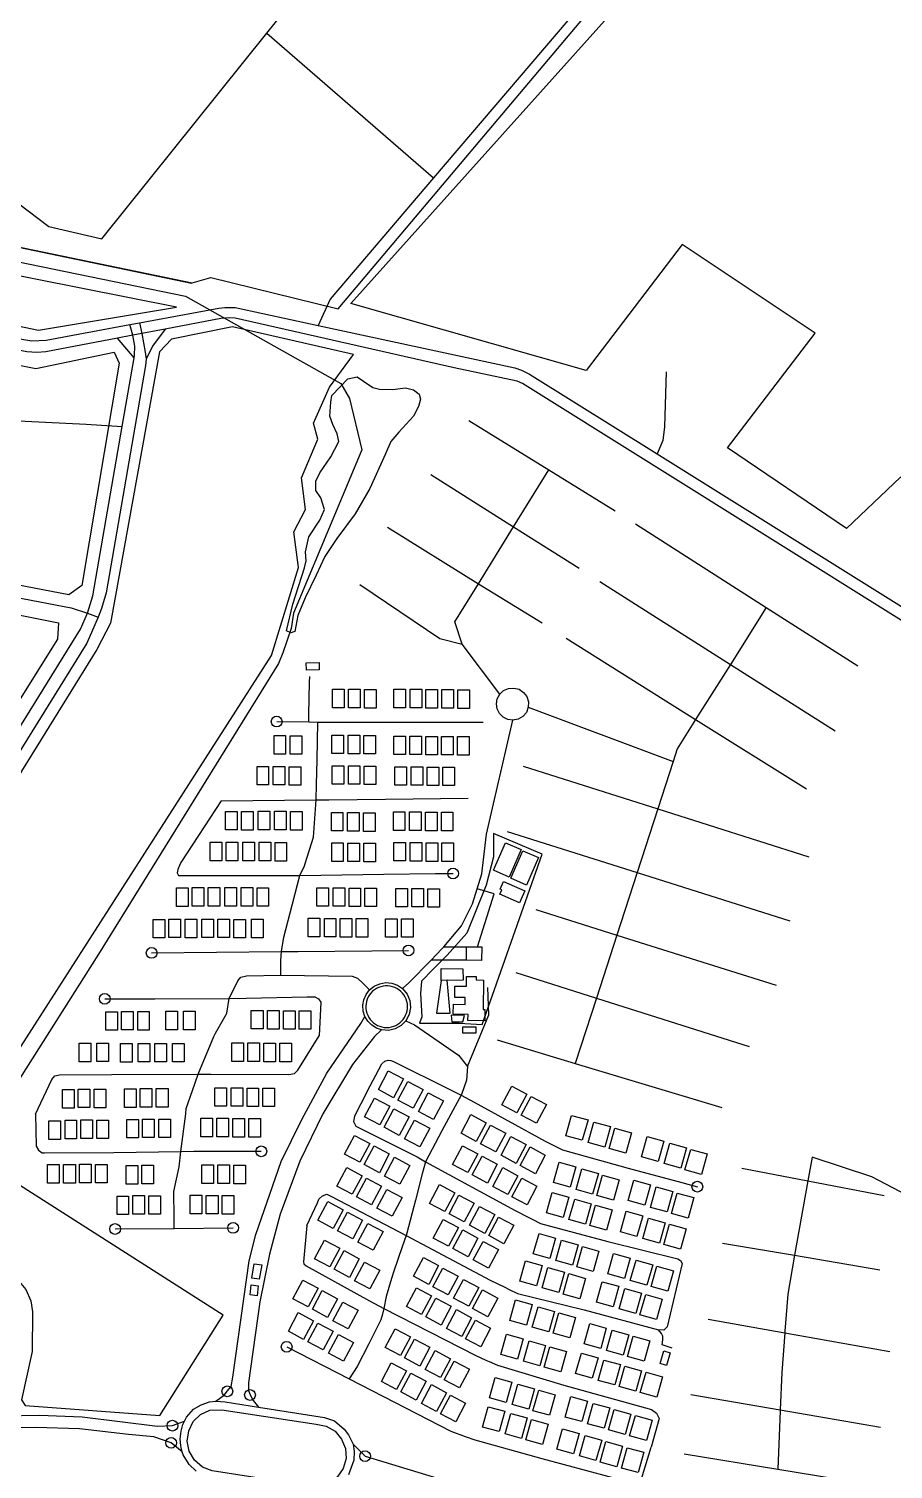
# Model space of a CAD drawing. Header units: metres. Extents: x 11276530 to 11306586, y 355867 to 367650.
# Drawn here: x 11294433 to 11295236, y 359003 to 360342 of the extents above; entities that cross this region are included whole.
import ezdxf

# ---------------------------------------------------------------- set-up
doc = ezdxf.new("R2010")
doc.units = ezdxf.units.M
for name, color, linetype in [('BUILDING', 8, 'Continuous'), ('HIGHWAY_OTHER', 7, 'Continuous'), ('HIGHWAY_RESIDENTIAL', 7, 'Continuous'), ('HIGHWAY_SECONDARY', 4, 'Continuous'), ('HIGHWAY_SERVICE', 8, 'Continuous'), ('HIGHWAY_TERTIARY', 3, 'Continuous'), ('LANDUSE', 2, 'Continuous'), ('MISC', 8, 'Continuous'), ('NATURAL_WATER', 5, 'Continuous'), ('WATERWAY_OTHER', 7, 'Continuous')]:
    doc.layers.add(name, color=color, linetype=linetype)

msp = doc.modelspace()

# ---------------------------------------------------------------- linework, layer by layer
at = {"layer": 'BUILDING'}
for points in [[(11294690.6, 359752.4), (11294702.6, 359752.7), (11294702.7, 359746), (11294690.8, 359745.7), (11294690.6, 359752.4)], [(11294715, 359728.1), (11294725.8, 359728.1), (11294725.8, 359710.8), (11294715, 359710.8), (11294715, 359728.1)], [(11294730, 359728), (11294740.9, 359728), (11294740.9, 359710.8), (11294730, 359710.8), (11294730, 359728)], [(11294744.9, 359727.7), (11294755.6, 359727.7), (11294755.6, 359710.5), (11294744.9, 359710.5), (11294744.9, 359727.7)], [(11294772.1, 359728), (11294782.9, 359728), (11294782.9, 359710.8), (11294772.1, 359710.8), (11294772.1, 359728)], [(11294787.1, 359727.9), (11294798, 359727.9), (11294798, 359710.7), (11294787.1, 359710.7), (11294787.1, 359727.9)], [(11294801.9, 359727.7), (11294812.7, 359727.7), (11294812.7, 359710.5), (11294801.9, 359710.5), (11294801.9, 359727.7)], [(11294816.7, 359727.7), (11294827.5, 359727.7), (11294827.5, 359710.4), (11294816.7, 359710.4), (11294816.7, 359727.7)], [(11294831.5, 359727.4), (11294842.3, 359727.4), (11294842.3, 359710.2), (11294831.5, 359710.2), (11294831.5, 359727.4)], [(11294660.7, 359684.9), (11294671.5, 359684.9), (11294671.5, 359667.7), (11294660.7, 359667.7), (11294660.7, 359684.9)], [(11294675.7, 359684.8), (11294686.5, 359684.8), (11294686.5, 359667.6), (11294675.7, 359667.6), (11294675.7, 359684.8)], [(11294714.5, 359685.3), (11294725.3, 359685.3), (11294725.3, 359668.1), (11294714.5, 359668.1), (11294714.5, 359685.3)], [(11294729.5, 359685.2), (11294740.3, 359685.2), (11294740.3, 359668), (11294729.5, 359668), (11294729.5, 359685.2)], [(11294744.3, 359685), (11294755.1, 359685), (11294755.1, 359667.8), (11294744.3, 359667.8), (11294744.3, 359685)], [(11294772, 359684.5), (11294782.8, 359684.5), (11294782.8, 359667.3), (11294772, 359667.3), (11294772, 359684.5)], [(11294787, 359684.5), (11294797.8, 359684.5), (11294797.8, 359667.2), (11294787, 359667.2), (11294787, 359684.5)], [(11294801.8, 359684.2), (11294812.6, 359684.2), (11294812.6, 359667), (11294801.8, 359667), (11294801.8, 359684.2)], [(11294816.5, 359684.2), (11294827.3, 359684.2), (11294827.3, 359667), (11294816.5, 359667), (11294816.5, 359684.2)], [(11294831.3, 359684), (11294842.1, 359684), (11294842.1, 359666.7), (11294831.3, 359666.7), (11294831.3, 359684)], [(11294644.9, 359656.3), (11294655.7, 359656.3), (11294655.7, 359639.1), (11294644.9, 359639.1), (11294644.9, 359656.3)], [(11294659.9, 359656.3), (11294670.8, 359656.3), (11294670.8, 359639), (11294659.9, 359639), (11294659.9, 359656.3)], [(11294674.8, 359656), (11294685.6, 359656), (11294685.6, 359638.8), (11294674.8, 359638.8), (11294674.8, 359656)], [(11294714.8, 359656.9), (11294725.6, 359656.9), (11294725.6, 359639.7), (11294714.8, 359639.7), (11294714.8, 359656.9)], [(11294729.8, 359656.8), (11294740.6, 359656.8), (11294740.6, 359639.6), (11294729.8, 359639.6), (11294729.8, 359656.8)], [(11294744.6, 359656.6), (11294755.4, 359656.6), (11294755.4, 359639.4), (11294744.6, 359639.4), (11294744.6, 359656.6)], [(11294773.1, 359656), (11294783.9, 359656), (11294783.9, 359638.8), (11294773.1, 359638.8), (11294773.1, 359656)], [(11294788.2, 359656), (11294799, 359656), (11294799, 359638.7), (11294788.2, 359638.7), (11294788.2, 359656)], [(11294803, 359655.7), (11294813.8, 359655.7), (11294813.8, 359638.5), (11294803, 359638.5), (11294803, 359655.7)], [(11294817.7, 359655.7), (11294828.5, 359655.7), (11294828.5, 359638.5), (11294817.7, 359638.5), (11294817.7, 359655.7)], [(11294615.6, 359614.4), (11294626.4, 359614.4), (11294626.4, 359597.2), (11294615.6, 359597.2), (11294615.6, 359614.4)], [(11294630.6, 359614.3), (11294641.4, 359614.3), (11294641.4, 359597.1), (11294630.6, 359597.1), (11294630.6, 359614.3)], [(11294646.1, 359614.5), (11294656.9, 359614.5), (11294656.9, 359597.3), (11294646.1, 359597.3), (11294646.1, 359614.5)], [(11294661.2, 359614.5), (11294672, 359614.5), (11294672, 359597.2), (11294661.2, 359597.2), (11294661.2, 359614.5)], [(11294676, 359614.2), (11294686.8, 359614.2), (11294686.8, 359597), (11294676, 359597), (11294676, 359614.2)], [(11294714, 359613.5), (11294724.8, 359613.5), (11294724.8, 359596.3), (11294714, 359596.3), (11294714, 359613.5)], [(11294729.1, 359613.4), (11294739.9, 359613.4), (11294739.9, 359596.2), (11294729.1, 359596.2), (11294729.1, 359613.4)], [(11294743.9, 359613.2), (11294754.7, 359613.2), (11294754.7, 359595.9), (11294743.9, 359595.9), (11294743.9, 359613.2)], [(11294771.6, 359613.9), (11294782.4, 359613.9), (11294782.4, 359596.7), (11294771.6, 359596.7), (11294771.6, 359613.9)], [(11294786.7, 359613.9), (11294797.5, 359613.9), (11294797.5, 359596.6), (11294786.7, 359596.6), (11294786.7, 359613.9)], [(11294801.5, 359613.6), (11294812.3, 359613.6), (11294812.3, 359596.4), (11294801.5, 359596.4), (11294801.5, 359613.6)], [(11294816.2, 359613.6), (11294827, 359613.6), (11294827, 359596.4), (11294816.2, 359596.4), (11294816.2, 359613.6)], [(11294601.3, 359585.7), (11294612.1, 359585.7), (11294612.1, 359568.5), (11294601.3, 359568.5), (11294601.3, 359585.7)], [(11294616.3, 359585.7), (11294627.1, 359585.7), (11294627.1, 359568.4), (11294616.3, 359568.4), (11294616.3, 359585.7)], [(11294631.8, 359585.9), (11294642.6, 359585.9), (11294642.6, 359568.6), (11294631.8, 359568.6), (11294631.8, 359585.9)], [(11294646.8, 359585.8), (11294657.7, 359585.8), (11294657.7, 359568.6), (11294646.8, 359568.6), (11294646.8, 359585.8)], [(11294661.7, 359585.6), (11294672.4, 359585.6), (11294672.4, 359568.3), (11294661.7, 359568.3), (11294661.7, 359585.6)], [(11294714.3, 359585.1), (11294725.1, 359585.1), (11294725.1, 359567.9), (11294714.3, 359567.9), (11294714.3, 359585.1)], [(11294729.4, 359585), (11294740.2, 359585), (11294740.2, 359567.8), (11294729.4, 359567.8), (11294729.4, 359585)], [(11294744.2, 359584.8), (11294755, 359584.8), (11294755, 359567.6), (11294744.2, 359567.6), (11294744.2, 359584.8)], [(11294772.2, 359585.6), (11294783, 359585.6), (11294783, 359568.4), (11294772.2, 359568.4), (11294772.2, 359585.6)], [(11294787.3, 359585.5), (11294798.1, 359585.5), (11294798.1, 359568.3), (11294787.3, 359568.3), (11294787.3, 359585.5)], [(11294802.1, 359585.3), (11294812.9, 359585.3), (11294812.9, 359568), (11294802.1, 359568), (11294802.1, 359585.3)], [(11294816.8, 359585.2), (11294827.6, 359585.2), (11294827.6, 359568), (11294816.8, 359568), (11294816.8, 359585.2)], [(11294570, 359543.3), (11294580.8, 359543.3), (11294580.8, 359526.1), (11294570, 359526.1), (11294570, 359543.3)], [(11294584.6, 359543.6), (11294595.4, 359543.6), (11294595.4, 359526.4), (11294584.6, 359526.4), (11294584.6, 359543.6)], [(11294599.6, 359543.6), (11294610.4, 359543.6), (11294610.4, 359526.3), (11294599.6, 359526.3), (11294599.6, 359543.6)], [(11294615.1, 359543.8), (11294625.9, 359543.8), (11294625.9, 359526.5), (11294615.1, 359526.5), (11294615.1, 359543.8)], [(11294630.1, 359543.7), (11294640.9, 359543.7), (11294640.9, 359526.5), (11294630.1, 359526.5), (11294630.1, 359543.7)], [(11294644.9, 359543.5), (11294655.7, 359543.5), (11294655.7, 359526.2), (11294644.9, 359526.2), (11294644.9, 359543.5)], [(11294700.6, 359543.5), (11294711.4, 359543.5), (11294711.4, 359526.3), (11294700.6, 359526.3), (11294700.6, 359543.5)], [(11294715.6, 359543.4), (11294726.4, 359543.4), (11294726.4, 359526.2), (11294715.6, 359526.2), (11294715.6, 359543.4)], [(11294730.4, 359543.2), (11294741.2, 359543.2), (11294741.2, 359525.9), (11294730.4, 359525.9), (11294730.4, 359543.2)], [(11294745.1, 359543.1), (11294755.9, 359543.1), (11294755.9, 359525.9), (11294745.1, 359525.9), (11294745.1, 359543.1)], [(11294773.9, 359542.9), (11294784.7, 359542.9), (11294784.7, 359525.7), (11294773.9, 359525.7), (11294773.9, 359542.9)], [(11294788.9, 359542.8), (11294799.7, 359542.8), (11294799.7, 359525.6), (11294788.9, 359525.6), (11294788.9, 359542.8)], [(11294803.7, 359542.6), (11294814.5, 359542.6), (11294814.5, 359525.3), (11294803.7, 359525.3), (11294803.7, 359542.6)], [(11294548.5, 359514), (11294559.3, 359514), (11294559.3, 359496.8), (11294548.5, 359496.8), (11294548.5, 359514)], [(11294563.1, 359514.3), (11294573.9, 359514.3), (11294573.9, 359497.1), (11294563.1, 359497.1), (11294563.1, 359514.3)], [(11294578.1, 359514.2), (11294588.9, 359514.2), (11294588.9, 359497), (11294578.1, 359497), (11294578.1, 359514.2)], [(11294593.6, 359514.4), (11294604.4, 359514.4), (11294604.4, 359497.2), (11294593.6, 359497.2), (11294593.6, 359514.4)], [(11294608.6, 359514.4), (11294619.4, 359514.4), (11294619.4, 359497.1), (11294608.6, 359497.1), (11294608.6, 359514.4)], [(11294623.4, 359514.1), (11294634.2, 359514.1), (11294634.2, 359496.9), (11294623.4, 359496.9), (11294623.4, 359514.1)], [(11294639.7, 359514.2), (11294650.5, 359514.2), (11294650.5, 359497), (11294639.7, 359497), (11294639.7, 359514.2)], [(11294692.5, 359515.1), (11294703.3, 359515.1), (11294703.3, 359497.9), (11294692.5, 359497.9), (11294692.5, 359515.1)], [(11294707.5, 359515), (11294718.3, 359515), (11294718.3, 359497.8), (11294707.5, 359497.8), (11294707.5, 359515)], [(11294722.3, 359514.8), (11294733.1, 359514.8), (11294733.1, 359497.6), (11294722.3, 359497.6), (11294722.3, 359514.8)], [(11294737, 359514.8), (11294747.8, 359514.8), (11294747.8, 359497.6), (11294737, 359497.6), (11294737, 359514.8)], [(11294764.3, 359514.7), (11294775.1, 359514.7), (11294775.1, 359497.5), (11294764.3, 359497.5), (11294764.3, 359514.7)], [(11294779.3, 359514.6), (11294790.1, 359514.6), (11294790.1, 359497.4), (11294779.3, 359497.4), (11294779.3, 359514.6)], [(11294827.2, 359425.9), (11294827.4, 359435.2), (11294838.2, 359435), (11294838.3, 359441.5), (11294828.7, 359441.6), (11294828.8, 359452), (11294839.5, 359451.9), (11294839.6, 359461.1), (11294848.5, 359460.9), (11294848.5, 359457.8), (11294855.5, 359457.7), (11294855.1, 359430.2), (11294856.7, 359430.2), (11294856.5, 359419.7), (11294840.9, 359420), (11294841, 359425.7), (11294827.2, 359425.9)], [(11294504.4, 359428.2), (11294515.2, 359428.2), (11294515.2, 359411), (11294504.4, 359411), (11294504.4, 359428.2)], [(11294519, 359428.5), (11294529.8, 359428.5), (11294529.8, 359411.3), (11294519, 359411.3), (11294519, 359428.5)], [(11294534, 359428.4), (11294544.8, 359428.4), (11294544.8, 359411.2), (11294534, 359411.2), (11294534, 359428.4)], [(11294560.3, 359428.6), (11294571.1, 359428.6), (11294571.1, 359411.4), (11294560.3, 359411.4), (11294560.3, 359428.6)], [(11294576.6, 359428.7), (11294587.4, 359428.7), (11294587.4, 359411.5), (11294576.6, 359411.5), (11294576.6, 359428.7)], [(11294639.6, 359429.4), (11294650.5, 359429.4), (11294650.5, 359412.2), (11294639.6, 359412.2), (11294639.6, 359429.4)], [(11294654.7, 359429.3), (11294665.5, 359429.3), (11294665.5, 359412.1), (11294654.7, 359412.1), (11294654.7, 359429.3)], [(11294669.5, 359429.1), (11294680.3, 359429.1), (11294680.3, 359411.9), (11294669.5, 359411.9), (11294669.5, 359429.1)], [(11294684.2, 359429.1), (11294695, 359429.1), (11294695, 359411.9), (11294684.2, 359411.9), (11294684.2, 359429.1)], [(11294848.4, 359408.2), (11294836.2, 359408.2), (11294836.2, 359414.3), (11294848.4, 359414.2), (11294848.4, 359408.2)], [(11294479.7, 359399.1), (11294490.5, 359399.1), (11294490.5, 359381.8), (11294479.7, 359381.8), (11294479.7, 359399.1)], [(11294496, 359399.1), (11294506.8, 359399.1), (11294506.8, 359381.9), (11294496, 359381.9), (11294496, 359399.1)], [(11294518.2, 359398.6), (11294529, 359398.6), (11294529, 359381.4), (11294518.2, 359381.4), (11294518.2, 359398.6)], [(11294534.5, 359398.7), (11294545.3, 359398.7), (11294545.3, 359381.5), (11294534.5, 359381.5), (11294534.5, 359398.7)], [(11294550, 359398.8), (11294560.8, 359398.8), (11294560.8, 359381.5), (11294550, 359381.5), (11294550, 359398.8)], [(11294566.3, 359398.8), (11294577.1, 359398.8), (11294577.1, 359381.6), (11294566.3, 359381.6), (11294566.3, 359398.8)], [(11294621.4, 359399.3), (11294632.2, 359399.3), (11294632.2, 359382), (11294621.4, 359382), (11294621.4, 359399.3)], [(11294636.5, 359399.2), (11294647.3, 359399.2), (11294647.3, 359382), (11294636.5, 359382), (11294636.5, 359399.2)], [(11294651.3, 359399), (11294662.1, 359399), (11294662.1, 359381.7), (11294651.3, 359381.7), (11294651.3, 359399)], [(11294666, 359398.9), (11294676.8, 359398.9), (11294676.8, 359381.7), (11294666, 359381.7), (11294666, 359398.9)], [(11294766.9, 359373.2), (11294781.1, 359365.7), (11294771.8, 359348.3), (11294757.7, 359355.9), (11294766.9, 359373.2)], [(11294464.1, 359355.9), (11294474.9, 359355.9), (11294474.9, 359338.7), (11294464.1, 359338.7), (11294464.1, 359355.9)], [(11294478.7, 359356.3), (11294489.5, 359356.3), (11294489.5, 359339.1), (11294478.7, 359339.1), (11294478.7, 359356.3)], [(11294493.7, 359356.2), (11294504.5, 359356.2), (11294504.5, 359339), (11294493.7, 359339), (11294493.7, 359356.2)], [(11294521.7, 359356.5), (11294532.5, 359356.5), (11294532.5, 359339.3), (11294521.7, 359339.3), (11294521.7, 359356.5)], [(11294536.3, 359356.9), (11294547.1, 359356.9), (11294547.1, 359339.6), (11294536.3, 359339.6), (11294536.3, 359356.9)], [(11294551.3, 359356.8), (11294562.2, 359356.8), (11294562.2, 359339.6), (11294551.3, 359339.6), (11294551.3, 359356.8)], [(11294605.8, 359357.6), (11294616.6, 359357.6), (11294616.6, 359340.4), (11294605.8, 359340.4), (11294605.8, 359357.6)], [(11294620.8, 359357.5), (11294631.6, 359357.5), (11294631.6, 359340.3), (11294620.8, 359340.3), (11294620.8, 359357.5)], [(11294635.6, 359357.3), (11294646.4, 359357.3), (11294646.4, 359340.1), (11294635.6, 359340.1), (11294635.6, 359357.3)], [(11294650.3, 359357.3), (11294661.1, 359357.3), (11294661.1, 359340.1), (11294650.3, 359340.1), (11294650.3, 359357.3)], [(11294785, 359363.5), (11294799.2, 359356), (11294789.9, 359338.6), (11294775.8, 359346.1), (11294785, 359363.5)], [(11294804.1, 359352.9), (11294818.2, 359345.4), (11294809, 359328), (11294794.9, 359335.5), (11294804.1, 359352.9)], [(11294881.6, 359359.1), (11294895.7, 359351.6), (11294886.4, 359334.2), (11294872.3, 359341.8), (11294881.6, 359359.1)], [(11294754.1, 359347.9), (11294768.2, 359340.3), (11294759, 359323), (11294744.8, 359330.5), (11294754.1, 359347.9)], [(11294772.2, 359338.1), (11294786.3, 359330.6), (11294777.1, 359313.2), (11294763, 359320.8), (11294772.2, 359338.1)], [(11294899.7, 359349.4), (11294913.8, 359341.9), (11294904.6, 359324.5), (11294890.4, 359332), (11294899.7, 359349.4)], [(11294451.4, 359326.8), (11294462.2, 359326.8), (11294462.2, 359309.6), (11294451.4, 359309.6), (11294451.4, 359326.8)], [(11294466.5, 359327.3), (11294477.3, 359327.3), (11294477.3, 359310), (11294466.5, 359310), (11294466.5, 359327.3)], [(11294481.1, 359327.6), (11294491.9, 359327.6), (11294491.9, 359310.4), (11294481.1, 359310.4), (11294481.1, 359327.6)], [(11294496.1, 359327.5), (11294506.9, 359327.5), (11294506.9, 359310.3), (11294496.1, 359310.3), (11294496.1, 359327.5)], [(11294523.9, 359328.2), (11294534.7, 359328.2), (11294534.7, 359310.9), (11294523.9, 359310.9), (11294523.9, 359328.2)], [(11294538.5, 359328.5), (11294549.4, 359328.5), (11294549.4, 359311.3), (11294538.5, 359311.3), (11294538.5, 359328.5)], [(11294553.6, 359328.4), (11294564.4, 359328.4), (11294564.4, 359311.2), (11294553.6, 359311.2), (11294553.6, 359328.4)], [(11294592.6, 359329.3), (11294603.4, 359329.3), (11294603.4, 359312), (11294592.6, 359312), (11294592.6, 359329.3)], [(11294607.7, 359329.2), (11294618.5, 359329.2), (11294618.5, 359311.9), (11294607.7, 359311.9), (11294607.7, 359329.2)], [(11294622.5, 359328.9), (11294633.3, 359328.9), (11294633.3, 359311.7), (11294622.5, 359311.7), (11294622.5, 359328.9)], [(11294637.2, 359328.9), (11294648, 359328.9), (11294648, 359311.7), (11294637.2, 359311.7), (11294637.2, 359328.9)], [(11294791.3, 359327.5), (11294805.4, 359320), (11294796.2, 359302.6), (11294782, 359310.2), (11294791.3, 359327.5)], [(11294843.7, 359332.6), (11294857.9, 359325), (11294848.6, 359307.7), (11294834.5, 359315.2), (11294843.7, 359332.6)], [(11294937.1, 359331.9), (11294952.5, 359327.6), (11294947.2, 359308.7), (11294931.8, 359313), (11294937.1, 359331.9)], [(11294958, 359325.7), (11294973.4, 359321.4), (11294968.1, 359302.4), (11294952.7, 359306.7), (11294958, 359325.7)], [(11294735.6, 359313.2), (11294749.7, 359305.7), (11294740.5, 359288.3), (11294726.3, 359295.9), (11294735.6, 359313.2)], [(11294861.9, 359322.8), (11294876, 359315.3), (11294866.8, 359297.9), (11294852.6, 359305.5), (11294861.9, 359322.8)], [(11294880.9, 359312.2), (11294895.1, 359304.7), (11294885.8, 359287.3), (11294871.7, 359294.9), (11294880.9, 359312.2)], [(11294977.4, 359320), (11294992.8, 359315.7), (11294987.5, 359296.7), (11294972.1, 359301.1), (11294977.4, 359320)], [(11295007.6, 359312.2), (11295023, 359307.9), (11295017.7, 359289), (11295002.3, 359293.3), (11295007.6, 359312.2)], [(11294753.7, 359303.5), (11294767.8, 359296), (11294758.6, 359278.6), (11294744.4, 359286.1), (11294753.7, 359303.5)], [(11294836, 359303.6), (11294850.1, 359296.1), (11294840.9, 359278.7), (11294826.7, 359286.2), (11294836, 359303.6)], [(11294898.7, 359302.5), (11294912.8, 359295), (11294903.6, 359277.6), (11294889.4, 359285.2), (11294898.7, 359302.5)], [(11295028.5, 359306), (11295043.9, 359301.7), (11295038.6, 359282.7), (11295023.2, 359287), (11295028.5, 359306)], [(11295047.9, 359300.3), (11295063.3, 359296), (11295058, 359277), (11295042.6, 359281.4), (11295047.9, 359300.3)], [(11294450.2, 359286.2), (11294461, 359286.2), (11294461, 359269), (11294450.2, 359269), (11294450.2, 359286.2)], [(11294465.2, 359286.1), (11294476.1, 359286.1), (11294476.1, 359268.8), (11294465.2, 359268.8), (11294465.2, 359286.1)], [(11294479.9, 359286.4), (11294490.7, 359286.4), (11294490.7, 359269.2), (11294479.9, 359269.2), (11294479.9, 359286.4)], [(11294494.9, 359286.3), (11294505.7, 359286.3), (11294505.7, 359269.1), (11294494.9, 359269.1), (11294494.9, 359286.3)], [(11294523.2, 359285.2), (11294534, 359285.2), (11294534, 359267.9), (11294523.2, 359267.9), (11294523.2, 359285.2)], [(11294537.9, 359285.5), (11294548.7, 359285.5), (11294548.7, 359268.3), (11294537.9, 359268.3), (11294537.9, 359285.5)], [(11294593.6, 359285.9), (11294604.4, 359285.9), (11294604.4, 359268.7), (11294593.6, 359268.7), (11294593.6, 359285.9)], [(11294608.6, 359285.9), (11294619.4, 359285.9), (11294619.4, 359268.6), (11294608.6, 359268.6), (11294608.6, 359285.9)], [(11294623.4, 359285.6), (11294634.2, 359285.6), (11294634.2, 359268.4), (11294623.4, 359268.4), (11294623.4, 359285.6)], [(11294772.7, 359292.9), (11294786.9, 359285.4), (11294777.6, 359268), (11294763.5, 359275.5), (11294772.7, 359292.9)], [(11294854.1, 359293.9), (11294868.2, 359286.4), (11294859, 359269), (11294844.8, 359276.5), (11294854.1, 359293.9)], [(11294925.8, 359288.4), (11294941.2, 359284), (11294935.9, 359265.1), (11294920.5, 359269.4), (11294925.8, 359288.4)], [(11294728.4, 359283.4), (11294742.5, 359275.8), (11294733.3, 359258.5), (11294719.1, 359266), (11294728.4, 359283.4)], [(11294746.5, 359273.6), (11294760.7, 359266.1), (11294751.4, 359248.7), (11294737.3, 359256.3), (11294746.5, 359273.6)], [(11294873.2, 359283.3), (11294887.3, 359275.8), (11294878.1, 359258.4), (11294863.9, 359265.9), (11294873.2, 359283.3)], [(11294890.9, 359273.6), (11294905, 359266), (11294895.8, 359248.7), (11294881.7, 359256.2), (11294890.9, 359273.6)], [(11294946.7, 359282.1), (11294962.1, 359277.8), (11294956.8, 359258.8), (11294941.4, 359263.1), (11294946.7, 359282.1)], [(11294966.1, 359276.4), (11294981.5, 359272.1), (11294976.2, 359253.2), (11294960.8, 359257.5), (11294966.1, 359276.4)], [(11294995, 359271.6), (11295010.5, 359267.3), (11295005.2, 359248.4), (11294989.7, 359252.7), (11294995, 359271.6)], [(11294582.8, 359257.6), (11294593.6, 359257.6), (11294593.6, 359240.4), (11294582.8, 359240.4), (11294582.8, 359257.6)], [(11294765.6, 359263), (11294779.7, 359255.5), (11294770.5, 359238.1), (11294756.3, 359245.7), (11294765.6, 359263)], [(11294814.5, 359267.5), (11294828.6, 359260), (11294819.4, 359242.6), (11294805.2, 359250.1), (11294814.5, 359267.5)], [(11294832.6, 359257.7), (11294846.7, 359250.2), (11294837.5, 359232.9), (11294823.4, 359240.4), (11294832.6, 359257.7)], [(11294919.2, 359260.3), (11294934.6, 359256), (11294929.3, 359237), (11294913.9, 359241.3), (11294919.2, 359260.3)], [(11295015.9, 359265.4), (11295031.4, 359261.1), (11295026.1, 359242.1), (11295010.6, 359246.4), (11295015.9, 359265.4)], [(11295035.4, 359259.7), (11295050.8, 359255.4), (11295045.5, 359236.4), (11295030, 359240.7), (11295035.4, 359259.7)], [(11294514.8, 359256.9), (11294525.6, 359256.9), (11294525.6, 359239.7), (11294514.8, 359239.7), (11294514.8, 359256.9)], [(11294529.4, 359257.3), (11294540.2, 359257.3), (11294540.2, 359240.1), (11294529.4, 359240.1), (11294529.4, 359257.3)], [(11294544.5, 359257.2), (11294555.3, 359257.2), (11294555.3, 359240), (11294544.5, 359240), (11294544.5, 359257.2)], [(11294597.8, 359257.5), (11294608.7, 359257.5), (11294608.7, 359240.3), (11294597.8, 359240.3), (11294597.8, 359257.5)], [(11294612.6, 359257.3), (11294623.4, 359257.3), (11294623.4, 359240), (11294612.6, 359240), (11294612.6, 359257.3)], [(11294710.8, 359251.7), (11294724.9, 359244.2), (11294715.7, 359226.8), (11294701.5, 359234.4), (11294710.8, 359251.7)], [(11294851.7, 359247.1), (11294865.8, 359239.6), (11294856.6, 359222.2), (11294842.4, 359229.8), (11294851.7, 359247.1)], [(11294940.1, 359254), (11294955.5, 359249.7), (11294950.2, 359230.8), (11294934.8, 359235.1), (11294940.1, 359254)], [(11294959.5, 359248.3), (11294974.9, 359244), (11294969.6, 359225.1), (11294954.2, 359229.4), (11294959.5, 359248.3)], [(11294728.9, 359242), (11294743, 359234.5), (11294733.8, 359217.1), (11294719.7, 359224.6), (11294728.9, 359242)], [(11294748, 359231.4), (11294762.1, 359223.9), (11294752.9, 359206.5), (11294738.7, 359214), (11294748, 359231.4)], [(11294818, 359235.1), (11294832.1, 359227.6), (11294822.9, 359210.3), (11294808.7, 359217.8), (11294818, 359235.1)], [(11294869.4, 359237.4), (11294883.5, 359229.9), (11294874.3, 359212.5), (11294860.2, 359220.1), (11294869.4, 359237.4)], [(11294987.9, 359242.7), (11295003.3, 359238.4), (11294998, 359219.4), (11294982.6, 359223.7), (11294987.9, 359242.7)], [(11295008.8, 359236.4), (11295024.2, 359232.1), (11295018.9, 359213.1), (11295003.5, 359217.5), (11295008.8, 359236.4)], [(11294836.1, 359225.4), (11294850.2, 359217.9), (11294841, 359200.5), (11294826.8, 359208.1), (11294836.1, 359225.4)], [(11294907, 359222.1), (11294922.4, 359217.8), (11294917.1, 359198.8), (11294901.6, 359203.1), (11294907, 359222.1)], [(11295028.2, 359230.7), (11295043.6, 359226.4), (11295038.3, 359207.5), (11295022.9, 359211.8), (11295028.2, 359230.7)], [(11294707.6, 359215.9), (11294721.8, 359208.4), (11294712.5, 359191), (11294698.4, 359198.5), (11294707.6, 359215.9)], [(11294725.8, 359206.2), (11294739.9, 359198.6), (11294730.7, 359181.3), (11294716.5, 359188.8), (11294725.8, 359206.2)], [(11294855.2, 359214.8), (11294869.3, 359207.3), (11294860.1, 359189.9), (11294845.9, 359197.5), (11294855.2, 359214.8)], [(11294927.9, 359215.8), (11294943.3, 359211.5), (11294938, 359192.5), (11294922.6, 359196.9), (11294927.9, 359215.8)], [(11294947.3, 359210.1), (11294962.7, 359205.8), (11294957.4, 359186.9), (11294942, 359191.2), (11294947.3, 359210.1)], [(11294642.2, 359194), (11294649.3, 359193), (11294646.9, 359179.5), (11294640.2, 359180.5), (11294642.2, 359194)], [(11294744.8, 359195.5), (11294759, 359188), (11294749.7, 359170.7), (11294735.6, 359178.2), (11294744.8, 359195.5)], [(11294799.6, 359199.7), (11294813.7, 359192.2), (11294804.5, 359174.8), (11294790.3, 359182.3), (11294799.6, 359199.7)], [(11294894.4, 359196.7), (11294909.8, 359192.4), (11294904.6, 359173.4), (11294889.1, 359177.7), (11294894.4, 359196.7)], [(11294976.2, 359203.6), (11294991.6, 359199.3), (11294986.4, 359180.3), (11294970.9, 359184.6), (11294976.2, 359203.6)], [(11294997.1, 359197.3), (11295012.6, 359193), (11295007.3, 359174), (11294991.8, 359178.4), (11294997.1, 359197.3)], [(11295016.5, 359191.6), (11295032, 359187.3), (11295026.7, 359168.4), (11295011.2, 359172.7), (11295016.5, 359191.6)], [(11294687.5, 359178.7), (11294701.6, 359171.2), (11294692.4, 359153.8), (11294678.2, 359161.3), (11294687.5, 359178.7)], [(11294817.7, 359190), (11294831.8, 359182.4), (11294822.6, 359165.1), (11294808.4, 359172.6), (11294817.7, 359190)], [(11294836.7, 359179.4), (11294850.9, 359171.8), (11294841.6, 359154.5), (11294827.5, 359162), (11294836.7, 359179.4)], [(11294915.3, 359190.4), (11294930.7, 359186.1), (11294925.5, 359167.2), (11294910, 359171.5), (11294915.3, 359190.4)], [(11294934.7, 359184.8), (11294950.1, 359180.4), (11294944.9, 359161.5), (11294929.4, 359165.8), (11294934.7, 359184.8)], [(11294965.8, 359177.3), (11294981.2, 359173), (11294975.9, 359154), (11294960.5, 359158.3), (11294965.8, 359177.3)], [(11294639.4, 359174.3), (11294646.1, 359173.3), (11294645.2, 359164.1), (11294638.5, 359165.2), (11294639.4, 359174.3)], [(11294705.6, 359169), (11294719.8, 359161.5), (11294710.5, 359144.1), (11294696.4, 359151.6), (11294705.6, 359169)], [(11294793, 359171.6), (11294807.1, 359164.1), (11294797.9, 359146.7), (11294783.7, 359154.3), (11294793, 359171.6)], [(11294854.5, 359169.6), (11294868.6, 359162.1), (11294859.4, 359144.7), (11294845.2, 359152.3), (11294854.5, 359169.6)], [(11294986.7, 359171), (11295002.1, 359166.7), (11294996.8, 359147.8), (11294981.4, 359152.1), (11294986.7, 359171)], [(11295006.1, 359165.3), (11295021.5, 359161), (11295016.2, 359142.1), (11295000.8, 359146.4), (11295006.1, 359165.3)], [(11294724.7, 359158.4), (11294738.8, 359150.9), (11294729.6, 359133.5), (11294715.4, 359141), (11294724.7, 359158.4)], [(11294811.1, 359161.9), (11294825.2, 359154.4), (11294816, 359137), (11294801.9, 359144.5), (11294811.1, 359161.9)], [(11294830.2, 359151.3), (11294844.3, 359143.8), (11294835.1, 359126.4), (11294820.9, 359133.9), (11294830.2, 359151.3)], [(11294885.2, 359160.3), (11294900.6, 359156), (11294895.3, 359137), (11294879.8, 359141.3), (11294885.2, 359160.3)], [(11294906.1, 359154), (11294921.5, 359149.7), (11294916.2, 359130.7), (11294900.7, 359135.1), (11294906.1, 359154)], [(11294683.3, 359148.5), (11294697.4, 359141), (11294688.2, 359123.7), (11294674.1, 359131.2), (11294683.3, 359148.5)], [(11294701.4, 359138.8), (11294715.6, 359131.3), (11294706.3, 359113.9), (11294692.2, 359121.5), (11294701.4, 359138.8)], [(11294847.9, 359141.6), (11294862, 359134.1), (11294852.8, 359116.7), (11294838.7, 359124.2), (11294847.9, 359141.6)], [(11294925.5, 359148.3), (11294940.9, 359144), (11294935.6, 359125.1), (11294920.2, 359129.4), (11294925.5, 359148.3)], [(11294954.1, 359138.5), (11294969.5, 359134.2), (11294964.3, 359115.2), (11294948.8, 359119.5), (11294954.1, 359138.5)], [(11294720.5, 359128.2), (11294734.6, 359120.7), (11294725.4, 359103.3), (11294711.2, 359110.9), (11294720.5, 359128.2)], [(11294773.3, 359133.5), (11294787.4, 359126), (11294778.2, 359108.6), (11294764, 359116.1), (11294773.3, 359133.5)], [(11294791.4, 359123.8), (11294805.5, 359116.3), (11294796.3, 359098.9), (11294782.1, 359106.4), (11294791.4, 359123.8)], [(11294876.8, 359128.6), (11294892.2, 359124.3), (11294886.9, 359105.4), (11294871.5, 359109.7), (11294876.8, 359128.6)], [(11294975, 359132.2), (11294990.5, 359127.9), (11294985.2, 359108.9), (11294969.7, 359113.3), (11294975, 359132.2)], [(11294994.4, 359126.5), (11295009.9, 359122.2), (11295004.6, 359103.3), (11294989.1, 359107.6), (11294994.4, 359126.5)], [(11294810.4, 359113.2), (11294824.6, 359105.7), (11294815.3, 359088.3), (11294801.2, 359095.8), (11294810.4, 359113.2)], [(11294897.7, 359122.3), (11294913.1, 359118), (11294907.8, 359099.1), (11294892.4, 359103.4), (11294897.7, 359122.3)], [(11294917.1, 359116.7), (11294932.5, 359112.4), (11294927.2, 359093.4), (11294911.8, 359097.7), (11294917.1, 359116.7)], [(11294946.3, 359110.8), (11294961.8, 359106.5), (11294956.5, 359087.5), (11294941, 359091.8), (11294946.3, 359110.8)], [(11295028.9, 359111.3), (11295025.5, 359099.5), (11295019.7, 359101.2), (11295023, 359112.9), (11295028.9, 359111.3)], [(11294769.7, 359101.9), (11294783.9, 359094.4), (11294774.6, 359077), (11294760.5, 359084.6), (11294769.7, 359101.9)], [(11294828.2, 359103.5), (11294842.3, 359095.9), (11294833.1, 359078.6), (11294818.9, 359086.1), (11294828.2, 359103.5)], [(11294967.2, 359104.5), (11294982.7, 359100.2), (11294977.4, 359081.3), (11294961.9, 359085.6), (11294967.2, 359104.5)], [(11294986.6, 359098.8), (11295002.1, 359094.5), (11294996.8, 359075.6), (11294981.3, 359079.9), (11294986.6, 359098.8)], [(11294787.9, 359092.2), (11294802, 359084.7), (11294792.8, 359067.3), (11294778.6, 359074.8), (11294787.9, 359092.2)], [(11294866.3, 359088.3), (11294881.8, 359084), (11294876.5, 359065), (11294861, 359069.4), (11294866.3, 359088.3)], [(11295006.4, 359093.3), (11295021.8, 359089), (11295016.5, 359070), (11295001.1, 359074.3), (11295006.4, 359093.3)], [(11294806.9, 359081.6), (11294821.1, 359074.1), (11294811.8, 359056.7), (11294797.7, 359064.2), (11294806.9, 359081.6)], [(11294824.7, 359071.9), (11294838.8, 359064.4), (11294829.6, 359047), (11294815.4, 359054.5), (11294824.7, 359071.9)], [(11294887.2, 359082), (11294902.7, 359077.7), (11294897.4, 359058.8), (11294881.9, 359063.1), (11294887.2, 359082)], [(11294906.7, 359076.4), (11294922.1, 359072.1), (11294916.8, 359053.1), (11294901.3, 359057.4), (11294906.7, 359076.4)], [(11294936.5, 359070.5), (11294951.9, 359066.2), (11294946.6, 359047.2), (11294931.2, 359051.5), (11294936.5, 359070.5)], [(11294859.8, 359061.1), (11294875.2, 359056.8), (11294869.9, 359037.9), (11294854.5, 359042.2), (11294859.8, 359061.1)], [(11294957.4, 359064.2), (11294972.8, 359059.9), (11294967.5, 359041), (11294952.1, 359045.3), (11294957.4, 359064.2)], [(11294976.8, 359058.5), (11294992.2, 359054.2), (11294986.9, 359035.3), (11294971.5, 359039.6), (11294976.8, 359058.5)], [(11294880.7, 359054.9), (11294896.1, 359050.6), (11294890.8, 359031.6), (11294875.4, 359035.9), (11294880.7, 359054.9)], [(11294900.1, 359049.2), (11294915.5, 359044.9), (11294910.2, 359025.9), (11294894.8, 359030.3), (11294900.1, 359049.2)], [(11294996.6, 359053), (11295012, 359048.7), (11295006.7, 359029.7), (11294991.2, 359034), (11294996.6, 359053)], [(11294928.9, 359040.5), (11294944.3, 359036.2), (11294939, 359017.3), (11294923.6, 359021.6), (11294928.9, 359040.5)], [(11294949.8, 359034.3), (11294965.2, 359030), (11294959.9, 359011), (11294944.5, 359015.3), (11294949.8, 359034.3)], [(11294969.2, 359028.6), (11294984.6, 359024.3), (11294979.3, 359005.3), (11294963.9, 359009.6), (11294969.2, 359028.6)], [(11294989, 359023), (11295004.4, 359018.7), (11294999.1, 358999.8), (11294983.7, 359004.1), (11294989, 359023)]]:
    msp.add_lwpolyline(points, close=True, dxfattribs=at)
at = {"layer": 'HIGHWAY_OTHER'}
for points in [[(11294146.1, 360389.8), (11294451.4, 360158), (11294500.8, 360146.8), (11294654.1, 360337.7), (11294763.8, 360474.3), (11294725.3, 360505.4), (11294441.9, 360734.8)], [(11294968.1, 360390.3), (11294808.9, 360203.4), (11294712.9, 360090.7), (11294701.8, 360066.1)], [(11294654.1, 360337.7), (11294808.9, 360203.4)], [(11294529.5, 360057), (11294526.8, 360066.9)], [(11294535.6, 360068.5), (11294537.9, 360058.6)], [(11294559.7, 360062.8), (11294547.9, 360046.9), (11294541.8, 360034.7)], [(11294530.8, 360036), (11294515.2, 360054.3)], [(11294530.8, 360036), (11294531.2, 360038.3), (11294531.5, 360046.9), (11294529.5, 360057)], [(11294537.9, 360058.6), (11294540.9, 360041.4), (11294541.8, 360034.7)], [(11294268, 359537), (11294289, 359544.2), (11294328.1, 359557.4), (11294340.3, 359564.2), (11294347.1, 359569.9), (11294356.2, 359583.2), (11294480.9, 359783.9), (11294487.3, 359798.6), (11294492.3, 359814.8), (11294519.7, 359972.3), (11294530.8, 360036)], [(11294541.8, 360034.7), (11294541.3, 360028.9), (11294504.6, 359817.6), (11294500.4, 359802.9), (11294497.2, 359794.9), (11294494.2, 359787.7), (11294486.7, 359770.7), (11294359.4, 359566), (11294353.7, 359559.5), (11294341.8, 359550.9), (11294328.8, 359544.7), (11294318.8, 359541.1), (11294272.4, 359524.4)], [(11293943.4, 359991.2), (11293963.7, 359987.8), (11294000.6, 359983.2), (11294051.6, 359974.2), (11294114.6, 359955.4), (11294134.4, 359952.7), (11294163.3, 359955.4), (11294216.8, 359962.7), (11294227.4, 359964.1), (11294255.3, 359967.9), (11294352.9, 359977.2), (11294367.5, 359978.4), (11294391.4, 359979), (11294486.1, 359974.5), (11294519.7, 359972.3)], [(11294205.3, 359854.9), (11294472.1, 359803.6)], [(11294472.1, 359803.6), (11294487.3, 359798.6), (11294497.2, 359794.9)]]:
    msp.add_lwpolyline(points, dxfattribs=at)
for centre in [(11294663.2, 359697.9), (11294827.1, 359556.7), (11294547, 359482.9), (11294785.7, 359485.2), (11294503.4, 359440.2), (11294648.9, 359298.5), (11295054.1, 359265.6), (11294513, 359226.3), (11294622.7, 359227.3), (11294672.5, 359116.8), (11294617.3, 359075.4), (11294638.4, 359072), (11294566.3, 359043.5), (11294565.1, 359027.5), (11294745.3, 359015.1)]:
    msp.add_circle(centre, 5, dxfattribs=at)
at = {"layer": 'HIGHWAY_RESIDENTIAL'}
for points in [[(11294841.9, 359977.8), (11294916.1, 359931.9), (11294977.6, 359893.9)], [(11294806.5, 359927.5), (11294883.4, 359878.9), (11294944.4, 359840.4)], [(11294870.6, 359723.4), (11294835.4, 359769.9), (11294828.8, 359790.5), (11294850.8, 359826.1), (11294883.4, 359878.9), (11294916.1, 359931.9)], [(11294766.2, 359878.5), (11294850.8, 359826.1), (11294910, 359789.6)], [(11294996.6, 359881.7), (11295118.1, 359803.9), (11295203.1, 359749.6)], [(11294740.3, 359825.4), (11294814.7, 359775), (11294835.4, 359769.9)], [(11294963.5, 359828.1), (11295084.8, 359751.1), (11295182.2, 359689.3)], [(11295118.1, 359803.9), (11295084.8, 359751.1), (11295052.5, 359699.9), (11295035.2, 359672.5), (11295031.6, 359660.7), (11295017.4, 359616.9), (11294998.2, 359557.6), (11294979.4, 359499.5), (11294960.4, 359440.9), (11294940.7, 359380.2)], [(11294932.2, 359775.5), (11295052.5, 359699.9), (11295155.4, 359635.3)], [(11294892.6, 359725.1), (11294895.6, 359721.1), (11294897.2, 359716.3), (11294897, 359711.2), (11294895.2, 359706.5), (11294891.9, 359702.7), (11294887.6, 359700.1), (11294882.6, 359699.2), (11294877.9, 359699.9), (11294873.6, 359702), (11294870.2, 359705.4), (11294868, 359709.7), (11294867.4, 359714.5), (11294868.2, 359719.2), (11294870.6, 359723.4), (11294874.1, 359726.7), (11294878.5, 359728.7), (11294883.5, 359729.1), (11294888.4, 359727.9), (11294892.6, 359725.1)], [(11294897, 359711.2), (11295031.6, 359660.7)], [(11294663.2, 359697.9), (11294693, 359697.6), (11294701.4, 359697.5), (11294711.5, 359697.5), (11294763.8, 359697.4), (11294841.1, 359697.3), (11294855, 359697.3)], [(11294667, 359462.2), (11294667, 359466.8), (11294667, 359475.9), (11294667.6, 359484.1), (11294669.8, 359497.5), (11294675.7, 359520.1), (11294684.6, 359554.8), (11294689.1, 359563.8), (11294689.8, 359566), (11294697.5, 359590.5), (11294699.9, 359625.2), (11294700.2, 359639.3), (11294700.7, 359662.3), (11294701.4, 359697.5)], [(11294780.2, 359449.7), (11294785.9, 359455.2), (11294806.6, 359476.3), (11294816.8, 359486.7), (11294818.4, 359488.6), (11294834.8, 359508.2), (11294845.1, 359528.4), (11294849.4, 359542.4), (11294853.7, 359556.3), (11294858.2, 359593.2), (11294882.6, 359699.2)], [(11294892.3, 359656.6), (11295017.4, 359616.9), (11295157.7, 359572.2)], [(11294611.5, 359624.4), (11294590.4, 359591.9), (11294574.2, 359566.9), (11294572.9, 359564.2), (11294571.3, 359560.5), (11294570.7, 359557.2)], [(11294611.5, 359624.4), (11294699.9, 359625.2), (11294711.8, 359625.3), (11294764.4, 359625.9), (11294841.2, 359626.7)], [(11294877.3, 359595.8), (11294998.2, 359557.6), (11295140, 359512.8)], [(11294570.7, 359557.2), (11294571.9, 359554.8), (11294684.6, 359554.8), (11294762.9, 359556), (11294810.8, 359556.6), (11294827.1, 359556.7)], [(11294904.1, 359523.3), (11294979.4, 359499.5), (11295127.3, 359452.9)], [(11294547, 359482.9), (11294667.6, 359484.1), (11294683.1, 359484.2), (11294785.7, 359485.2)], [(11294568, 359226.8), (11294568, 359236.9), (11294567.7, 359261.2), (11294572.5, 359284), (11294574.2, 359298.3), (11294578.8, 359333.3), (11294579.2, 359338.4), (11294585, 359355), (11294590.3, 359370.3), (11294604.9, 359405.3), (11294606.4, 359408.4), (11294616.3, 359425.8), (11294616.9, 359426.8), (11294619.1, 359440.5), (11294627.2, 359456.9), (11294630, 359460.4), (11294635.2, 359461.7), (11294667, 359462.2)], [(11294667, 359462.2), (11294733.3, 359461.3), (11294738.2, 359459.5), (11294743.3, 359454.8), (11294745, 359452.8), (11294749.4, 359448.5)], [(11294885.5, 359464.7), (11294960.4, 359440.9), (11295102.3, 359395.8)], [(11294775.5, 359452.9), (11294780.2, 359449.7), (11294784.4, 359444.7), (11294786.9, 359438.6), (11294787.6, 359432.1), (11294786.4, 359425.7), (11294783.3, 359419.9), (11294778.8, 359415.4), (11294773.3, 359412.3), (11294767, 359410.9), (11294760.7, 359411.3), (11294755.8, 359413), (11294751.5, 359415.8), (11294747.8, 359419.4), (11294745.2, 359423.8), (11294743.6, 359428.9), (11294743.2, 359434.2), (11294744.1, 359439.4), (11294746.2, 359444.3), (11294749.4, 359448.5), (11294753.8, 359452), (11294759, 359454.3), (11294764.6, 359455.3), (11294770.2, 359454.8), (11294775.5, 359452.9)], [(11294503.4, 359440.2), (11294550, 359440.3), (11294619.1, 359440.5), (11294634.9, 359440.8), (11294691.6, 359442), (11294698.7, 359442.1), (11294702.1, 359440.3), (11294704.1, 359437.2), (11294702.8, 359405.9)], [(11294606.5, 359066.3), (11294614.7, 359072), (11294617.3, 359075.4), (11294620.8, 359079.9), (11294622.5, 359088.5), (11294637.7, 359196.7), (11294643.8, 359221.1), (11294667.5, 359289.1), (11294686.5, 359328.2), (11294709.7, 359371.1), (11294741.4, 359417.4), (11294745.2, 359423.8)], [(11294783.3, 359419.9), (11294791.2, 359416.1), (11294832.2, 359387.7), (11294840.4, 359377.2), (11294839.5, 359364.5), (11294835, 359351.4), (11294834.5, 359350.6), (11294829, 359340.3), (11294816.8, 359317.5), (11294801.4, 359288.8), (11294798.5, 359277.7), (11294792.1, 359253.2), (11294784.1, 359222.5), (11294783.4, 359220.3), (11294779.8, 359209.8), (11294772.2, 359187.2), (11294769.9, 359180.3), (11294765, 359163.4), (11294762.9, 359152.3), (11294761.4, 359147.1), (11294759.9, 359141.8), (11294748.8, 359119.6), (11294737.9, 359098.6), (11294730.5, 359087)], [(11294439.1, 359332.9), (11294454.3, 359365.1), (11294457, 359368.5), (11294461.3, 359369.6), (11294510, 359369.9), (11294590.3, 359370.3), (11294602.1, 359370.3), (11294674.5, 359369.9), (11294679.7, 359370.9), (11294682.8, 359373.8), (11294702.8, 359405.9)], [(11294760.7, 359411.3), (11294754.2, 359405.3), (11294733.5, 359379.3), (11294706.2, 359333.2), (11294684.6, 359289.2), (11294666.5, 359240.1), (11294656.4, 359202.9), (11294647.5, 359158.5), (11294637, 359083.3), (11294637, 359076.2), (11294638.4, 359072), (11294641.2, 359066.8), (11294646.3, 359060.8)], [(11294868.2, 359402.1), (11294940.7, 359380.2), (11295076.9, 359339.1)], [(11294747.4, 359354.2), (11294760.8, 359379.7), (11294763.7, 359382.4), (11294766.9, 359383.2), (11294769.3, 359383), (11294771.7, 359381.9), (11294824.1, 359355.8), (11294834.5, 359350.6), (11294846.8, 359344.1), (11294912.6, 359307.8), (11294920.1, 359304.1), (11294928.7, 359299.8), (11294989.9, 359282.7), (11295039.8, 359269.5), (11295054.1, 359265.6)], [(11294747.4, 359354.2), (11294735.4, 359331.1), (11294734.7, 359326.1), (11294736.6, 359321.8), (11294793.6, 359293.3), (11294801.4, 359288.8), (11294884.9, 359243.4), (11294897.6, 359236.9), (11294900.7, 359235.3), (11294908.2, 359231.4), (11294970.8, 359214.5), (11295035.9, 359198.5)], [(11294439.1, 359332.9), (11294439.7, 359303.4), (11294441.9, 359299.4), (11294445.3, 359297), (11294447.4, 359297.1), (11294511.8, 359297.4), (11294574.2, 359298.3), (11294586.1, 359298.7), (11294629.2, 359298.5), (11294648.9, 359298.5)], [(11295160.7, 359293.1), (11295156.8, 359271.1), (11295144.5, 359201.9), (11295138.1, 359165.8), (11295135.4, 359131.2), (11295135.3, 359129.8), (11295132.7, 359092.9), (11295131.1, 359058.2), (11295131.1, 359057.3), (11295128.9, 359003.1)], [(11295255.3, 359254.3), (11295216.3, 359274.7), (11295160.7, 359293.1)], [(11295095.4, 359282.8), (11295156.8, 359271.1), (11295227.6, 359257.5)], [(11294691.2, 359229.5), (11294701.1, 359250.6), (11294702.3, 359254), (11294705.7, 359257.2), (11294709.9, 359258.5), (11294714.2, 359256.6), (11294769.8, 359227.4), (11294783.4, 359220.3), (11294861.5, 359178.8), (11294875.1, 359172.1), (11294879.2, 359170), (11294886.9, 359166.2), (11294948.8, 359151.1), (11295018, 359132.4)], [(11294513, 359226.3), (11294568, 359226.8), (11294622.7, 359227.3)], [(11294691.2, 359229.5), (11294688.1, 359195.8), (11294688.5, 359194), (11294690.5, 359191.9), (11294749.5, 359159.6), (11294762.9, 359152.3), (11294848.1, 359108.7), (11294857.5, 359104.5), (11294860.5, 359103.2), (11294868.5, 359099.6), (11294929.9, 359081.2), (11295011.6, 359058.4), (11295016, 359055), (11295018.5, 359050.2), (11295011.1, 359023.5)], [(11295077.6, 359213.2), (11295144.5, 359201.9), (11295223.8, 359188.4)], [(11295035.9, 359198.5), (11295038.4, 359197), (11295039.9, 359194.3), (11295025.9, 359135.3), (11295023.1, 359132.1), (11295018, 359132.4)], [(11295064.1, 359142.5), (11295135.3, 359129.8), (11295233, 359112.3)], [(11294672.5, 359116.8), (11294730.5, 359087), (11294825, 359038.3), (11294838.2, 359033.5), (11294847.2, 359030.2), (11294909.7, 359013), (11294992.6, 358990.7), (11294996, 358989.8), (11295002.2, 358994.1), (11295011.1, 359023.5)], [(11295048, 359072.4), (11295131.1, 359058.2), (11295224.4, 359042.2)], [(11295042, 359017.4), (11295128.9, 359003.1), (11295219.5, 358988.3)]]:
    msp.add_lwpolyline(points, dxfattribs=at)
at = {"layer": 'HIGHWAY_SECONDARY'}
for points in [[(11294588.3, 359001.2), (11294581.9, 359007.3), (11294576.3, 359016.3), (11294575.5, 359019), (11294574.3, 359023.1), (11294574.1, 359024.9), (11294573.5, 359030.9), (11294574.5, 359038.4), (11294576, 359044.5), (11294577.5, 359047.5), (11294579.5, 359051.4), (11294585.8, 359058.9), (11294592.9, 359062.9), (11294600.6, 359065.7), (11294606.5, 359066.3), (11294615.4, 359065.7), (11294646.3, 359060.8), (11294707.5, 359051), (11294717, 359047.8), (11294726, 359040.3), (11294729.9, 359035), (11294734.2, 359026.2), (11294735.2, 359019.5), (11294735, 359011.4)], [(11294381.6, 359052.2), (11294409.5, 359052.6), (11294442.7, 359053.1), (11294482.4, 359051.6), (11294552.3, 359043), (11294566.3, 359043.5), (11294577.5, 359047.5)], [(11294575.5, 359019), (11294565.1, 359027.5), (11294549.1, 359033), (11294525.6, 359035.3), (11294479.8, 359040.5), (11294439.5, 359041.7), (11294382.5, 359041.5)], [(11294734.2, 359026.2), (11294745.3, 359015.1), (11294874.8, 358975.7), (11294957.4, 358953.7), (11295004, 358946.8), (11295192.5, 358928.8), (11295215.9, 358929.5), (11295225.8, 358932.6), (11295235.6, 358935.5)], [(11294735, 359011.4), (11294729.9, 358997.7)]]:
    msp.add_lwpolyline(points, dxfattribs=at)
at = {"layer": 'HIGHWAY_SERVICE'}
for points in [[(11295025.2, 360022.9), (11295023.5, 359971.8), (11295021.9, 359959.1), (11295016.8, 359946.7)], [(11294693, 359697.6), (11294693.2, 359704.4), (11294693.8, 359734.5), (11294693.9, 359739.9)], [(11294849.9, 359488.5), (11294865.3, 359537.7), (11294849.4, 359542.4)], [(11294818.4, 359488.6), (11294839.7, 359488.6)], [(11294849.9, 359488.5), (11294853.7, 359488.5), (11294853.6, 359475.9), (11294839.5, 359476), (11294839.7, 359488.6), (11294849.9, 359488.5)], [(11294839.5, 359476), (11294806.6, 359476.3)], [(11294840.4, 359377.2), (11294860.2, 359425.3), (11294859.3, 359450.6)], [(11295030.6, 359115.5), (11295021.3, 359118.6), (11295021.9, 359123.4), (11295021.9, 359126.7), (11295020.8, 359129.2), (11295018, 359132.4)]]:
    msp.add_lwpolyline(points, dxfattribs=at)
at = {"layer": 'HIGHWAY_TERTIARY'}
for points in [[(11294241.3, 360089.4), (11294250.4, 360087.6), (11294418.9, 360054.6), (11294435.5, 360051.7), (11294449, 360052.4), (11294526.8, 360066.9)], [(11294515.2, 360054.3), (11294448.6, 360041.5), (11294440.4, 360041.1), (11294431.1, 360041.5), (11294264.7, 360073.7), (11294248.3, 360076.9), (11294239.2, 360078.7)], [(11294535.6, 360068.5), (11294549.1, 360071), (11294609.3, 360082.2), (11294615.1, 360082.9), (11294624.5, 360082.7), (11294701.8, 360066.1), (11294884.4, 360026.8), (11294890.8, 360024.5), (11294898, 360020.9), (11295016.8, 359946.7), (11296027.1, 359315.5), (11296049.9, 359301.1), (11296062.8, 359289.3), (11296076.2, 359273.3), (11296084.4, 359259), (11296088.8, 359247.5), (11296093.2, 359236.1), (11296095.7, 359226.6), (11296097.7, 359217.9), (11296098, 359209.2), (11296098.2, 359205)], [(11294526.8, 360066.9), (11294535.6, 360068.5)], [(11294559.7, 360062.8), (11294551.1, 360061.2), (11294537.9, 360058.6)], [(11296091, 359205.9), (11296090.1, 359219.4), (11296084.6, 359234.2), (11296079.1, 359246.4), (11296071.2, 359263.7), (11296052.3, 359285.6), (11296043.2, 359291.9), (11294891.7, 360012.3), (11294886.6, 360014.4), (11294828, 360026.8), (11294624.5, 360072.8), (11294619.5, 360073.3), (11294611.2, 360072.7), (11294559.7, 360062.8)], [(11294529.5, 360057), (11294515.2, 360054.3)], [(11294537.9, 360058.6), (11294529.5, 360057)]]:
    msp.add_lwpolyline(points, dxfattribs=at)
at = {"layer": 'LANDUSE'}
for points in [[(11294524.2, 360858.5), (11294058, 360261.5), (11294083.6, 360209.4), (11294584.7, 360105.6), (11294601.9, 360110.7), (11294720.3, 360081.7), (11294966.1, 360373.1)], [(11296488.3, 359086.4), (11295767.8, 359510.9), (11295394.9, 359751.9), (11295469.9, 359870.3), (11295401.8, 359921.7), (11295348.1, 359858.4), (11295243, 359925.2), (11295192.8, 359877.5), (11295082, 359952.5), (11295163.5, 360059.1), (11295039.9, 360141.4), (11294950.9, 360024.4), (11294732.1, 360086.6), (11294732.1, 360086.6), (11295049.3, 360440.3)]]:
    msp.add_lwpolyline(points, dxfattribs=at)
for points in [[(11294966.1, 360373.1), (11294524.2, 360858.5), (11294058, 360261.5), (11294083.6, 360209.4), (11294584, 360105.4), (11294584.7, 360105.6), (11294601.9, 360110.7), (11294720.3, 360081.7), (11294966.1, 360373.1)], [(11294087.9, 360178.9), (11294183.8, 360116), (11294441.8, 360061.9), (11294570.2, 360083.1), (11294087.9, 360178.9)], [(11294410.4, 359372), (11294658.3, 359759.3), (11294683.6, 359841.1), (11294679.1, 359874.3), (11294690, 359895.1), (11294686.2, 359924.5), (11294701.3, 359960.3), (11294697.5, 359975.4), (11294712.2, 360008.9), (11294734.7, 360039.1), (11294622, 360064.7), (11294565.3, 360053.3), (11294554.4, 360041.5), (11294508.6, 359789.3), (11294495.9, 359764.8), (11294365.4, 359554.2), (11294410.4, 359372)], [(11294248.5, 360040.2), (11294256.1, 360046.7), (11294261.6, 360054.7), (11294277.7, 360058.3), (11294439.4, 360026.1), (11294512.2, 360041.2), (11294516.7, 360031.1), (11294482, 359824.3), (11294470, 359815.7), (11294216.9, 359864.4), (11294248.5, 360040.2)], [(11294353.4, 359811.2), (11294460.4, 359789.6), (11294459.4, 359774.6), (11294340.9, 359585.3), (11294332.8, 359574.2), (11294322.8, 359569), (11294281.3, 359690.8), (11294353.4, 359811.2)], [(11294864.7, 359593.8), (11294864.7, 359572.3), (11294857.8, 359546), (11294839.9, 359501.3), (11294821.7, 359480.7), (11294808.5, 359467.8), (11294797.8, 359456.5), (11294796.9, 359445.1), (11294798.1, 359423.6), (11294796, 359417.5), (11294832.7, 359417.5), (11294854.2, 359416.5), (11294909.8, 359574.8), (11294864.7, 359593.8)], [(11294873.9, 359549.3), (11294893.7, 359540.7), (11294888.8, 359529.6), (11294870.6, 359537.6), (11294872.4, 359541.6), (11294870.8, 359542.3), (11294873.9, 359549.3)], [(11294755.9, 359449.8), (11294754, 359448.6), (11294752.3, 359447.2), (11294750.8, 359445.6), (11294749.4, 359443.8), (11294748.3, 359442), (11294747.4, 359439.9), (11294746.7, 359437.8), (11294746.3, 359435.7), (11294746.1, 359433.5), (11294746.1, 359431.3), (11294746.4, 359429.1), (11294747, 359426.9), (11294747.8, 359424.9), (11294748.8, 359422.9), (11294750.1, 359421.1), (11294751.5, 359419.4), (11294753.2, 359417.9), (11294754.9, 359416.6), (11294756.9, 359415.5), (11294758.9, 359414.7), (11294761, 359414.1), (11294763.2, 359413.7), (11294765.4, 359413.6), (11294767.6, 359413.7), (11294769.8, 359414.1), (11294771.9, 359414.7), (11294773.9, 359415.5), (11294775.9, 359416.6), (11294777.6, 359417.9), (11294779.3, 359419.4), (11294780.7, 359421.1), (11294782, 359422.9), (11294783, 359424.9), (11294783.8, 359426.9), (11294784.4, 359429.1), (11294784.7, 359431.2), (11294784.7, 359433.4), (11294784.6, 359435.7), (11294784.1, 359437.8), (11294783.4, 359439.9), (11294782.5, 359441.9), (11294781.4, 359443.8), (11294780, 359445.6), (11294778.5, 359447.1), (11294776.8, 359448.6), (11294774.9, 359449.7), (11294773, 359450.7), (11294770.9, 359451.5), (11294768.7, 359452), (11294766.5, 359452.2), (11294764.3, 359452.2), (11294762.1, 359452), (11294760, 359451.5), (11294757.9, 359450.7), (11294755.9, 359449.8)], [(11294429.6, 359062.3), (11294554.5, 359052.8), (11294613.5, 359146.1), (11294391.3, 359287.7), (11294375.1, 359256.9), (11294403.2, 359197.5), (11294423.8, 359177.4), (11294430, 359170), (11294434.7, 359159.5), (11294436.4, 359149.4), (11294436.1, 359112.4), (11294426.1, 359067.6), (11294429.6, 359062.3)], [(11294603.1, 359001.5), (11294594.1, 359005), (11294586.8, 359011.3), (11294581.9, 359019.7), (11294580.1, 359029.2), (11294581.4, 359038.7), (11294585.7, 359047.2), (11294592.5, 359053.8), (11294601, 359057.9), (11294612.1, 359058.2), (11294700, 359045), (11294709.2, 359043.1), (11294717.4, 359038.2), (11294723.5, 359031), (11294727.1, 359022.2), (11294727.6, 359012.8), (11294724.9, 359003.5), (11294719.4, 358995.6), (11294711.6, 358989.9), (11294702.3, 358987.1), (11294692.6, 358987.5), (11294603.1, 359001.5)]]:
    msp.add_lwpolyline(points, close=True, dxfattribs=at)
at = {"layer": 'MISC'}
for points in [[(11294875.9, 359585.3), (11294890.5, 359578.9), (11294879.3, 359553.4), (11294864.7, 359559.8), (11294875.9, 359585.3)], [(11294892, 359577.9), (11294906.6, 359571.5), (11294895.4, 359546), (11294880.8, 359552.4), (11294892, 359577.9)], [(11294815.9, 359468.3), (11294836.3, 359468), (11294836.6, 359457.6), (11294816, 359457.4), (11294815.9, 359468.3)], [(11294816, 359457.4), (11294811.7, 359426.8), (11294824.3, 359426.8), (11294821.7, 359457.5), (11294816, 359457.4)], [(11294825.9, 359418.9), (11294836.2, 359418.7), (11294837.6, 359424.7), (11294825.3, 359425), (11294825.9, 359418.9)]]:
    msp.add_lwpolyline(points, dxfattribs=at)
at = {"layer": 'NATURAL_WATER'}
msp.add_lwpolyline([(11294713.4, 359994.8), (11294714.5, 360001.1), (11294729.3, 360016.5), (11294737.9, 360018.4), (11294744, 360014.3), (11294752.4, 360008.6), (11294758.7, 360007), (11294770.8, 360006.6), (11294782.8, 360008.2), (11294790.3, 360006.3), (11294795.5, 360002.3), (11294796.8, 359997.5), (11294795, 359990.9), (11294790.3, 359981.8), (11294776.7, 359966.9), (11294769.2, 359958.2), (11294764.2, 359946.7), (11294749.7, 359914.7), (11294736.1, 359891.1), (11294719, 359868), (11294707.9, 359851.4), (11294699.8, 359833.9), (11294689.8, 359812.8), (11294682.8, 359796.5), (11294680, 359781.8), (11294676.4, 359780.4), (11294672.3, 359782.4), (11294678.2, 359807.2), (11294688.9, 359840.7), (11294690.7, 359847.3), (11294690, 359855.7), (11294693, 359869.8), (11294703.4, 359885), (11294707.7, 359895.2), (11294704.1, 359905.8), (11294699.5, 359912.6), (11294699.5, 359921.3), (11294703.2, 359929.2), (11294713.4, 359944), (11294720.9, 359958.2), (11294719.5, 359965.3), (11294715.4, 359974.1), (11294712.5, 359981.8), (11294713.4, 359994.8)], dxfattribs=at)
at = {"layer": 'WATERWAY_OTHER'}
for points in [[(11294052.6, 360243.3), (11294062.5, 360215.3), (11294070.3, 360200.4), (11294078, 360196.3), (11294578.4, 360093.3)], [(11294578.4, 360093.3), (11294722.7, 360012.1)], [(11294722.7, 360012.1), (11294730.8, 359998.1), (11294742.4, 359950.4), (11294678.8, 359798.7), (11294676.5, 359784.4), (11294668.8, 359761.9), (11294664.8, 359752), (11294497.7, 359481.8), (11294424.1, 359365.8), (11294410, 359338.6), (11294405.2, 359328.5)]]:
    msp.add_lwpolyline(points, dxfattribs=at)

doc.saveas('drawing.dxf')
